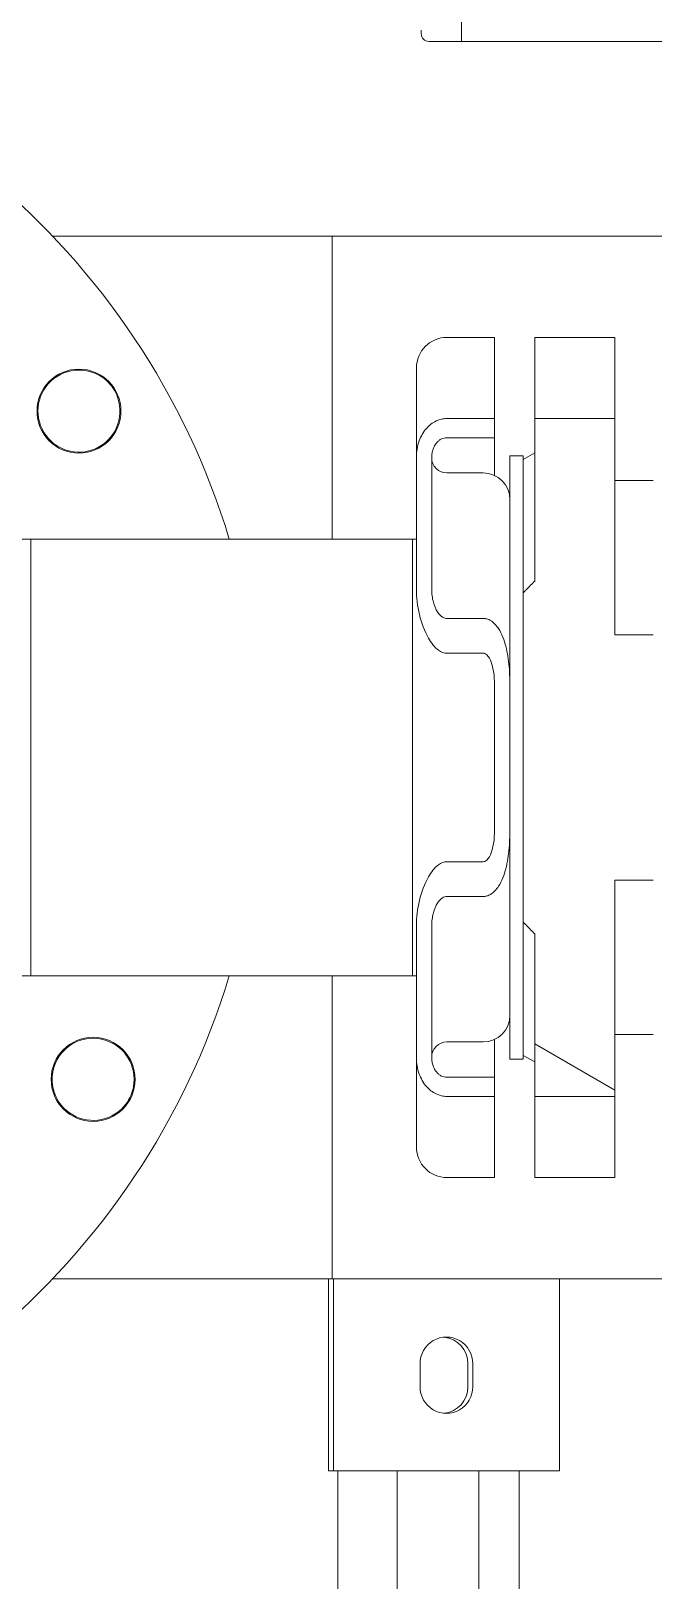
# Model space of a CAD drawing. Header units: millimetres. Extents: x -4172 to 126100, y -2 to 142133.
# Drawn here: x 21809 to 22135, y 14105 to 14916 of the extents above; entities that cross this region are included whole.
import ezdxf

# ---------------------------------------------------------------- set-up
doc = ezdxf.new("R2010")
doc.units = ezdxf.units.MM
doc.header["$LTSCALE"] = 100
doc.layers.add('Hatch', color=7, linetype='Continuous', lineweight=18)
doc.layers.add('P_Biomass (BM)', color=150, linetype='Continuous', lineweight=18, true_color=0x007fff)

msp = doc.modelspace()

# ---------------------------------------------------------------- hatches: boundary and pattern name
at = {"layer": 'Hatch'}
h = msp.add_hatch(dxfattribs=at)
h.set_pattern_fill('ANSI31', color=256, scale=2540, angle=90.00021, style=0)
h.set_pattern_definition([(135.0002, (0, 0), (-224.5056, -224.5072), [])])
edge = h.paths.add_edge_path()
edge.add_spline(control_points=[(22060.46, 14572.24), (22060.46, 14575.69), (22060.37, 14579.48), (22059.73, 14587.01), (22059.17, 14590.74), (22057.92, 14595.61), (22057.41, 14597.26), (22056.13, 14600.46), (22055.36, 14602), (22053.98, 14604.1), (22053.35, 14604.92), (22051.93, 14606.4), (22051.13, 14607.05), (22049.75, 14607.87), (22049.01, 14608.2), (22047.78, 14608.54), (22047.07, 14608.65), (22046.46, 14608.65)], knot_values=[1.707093, 1.707093, 1.707093, 1.707093, 2.224469, 2.224469, 2.741845, 2.741845, 2.978087, 2.978087, 3.214329, 3.214329, 3.355631, 3.355631, 3.496933, 3.496933, 3.597622, 3.597622, 3.688114, 3.688114, 3.688114, 3.688114], degree=3, periodic=0)
edge.add_line((22046.46, 14608.65), (22027.46, 14608.65))
edge.add_spline(control_points=[(22027.46, 14608.65), (22027.1, 14608.65), (22026.66, 14608.71), (22025.91, 14608.94), (22025.46, 14609.15), (22024.11, 14609.99), (22023.18, 14611.07), (22021.6, 14613.51), (22020.82, 14615.44), (22020.08, 14618.14), (22019.84, 14619.3), (22019.54, 14621.62), (22019.46, 14622.8), (22019.46, 14623.87)], knot_values=[-1.690235, -1.690235, -1.690235, -1.690235, -1.635239, -1.635239, -1.57291, -1.57291, -1.395758, -1.395758, -1.135897, -1.135897, -0.975272, -0.975272, -0.814647, -0.814647, -0.814647, -0.814647], degree=3, periodic=0)
edge.add_line((22019.46, 14623.87), (22019.46, 14693.05))
edge.add_spline(control_points=[(22019.46, 14693.05), (22019.46, 14693.74), (22019.52, 14694.5), (22019.77, 14695.98), (22019.96, 14696.71), (22020.4, 14697.93), (22020.67, 14698.53), (22021.31, 14699.67), (22021.69, 14700.21), (22022.43, 14701.06), (22022.83, 14701.45), (22023.72, 14702.14), (22024.2, 14702.44), (22025.08, 14702.86), (22025.55, 14703.03), (22026.51, 14703.25), (22027.01, 14703.3), (22027.46, 14703.3)], knot_values=[-0.678813, -0.678813, -0.678813, -0.678813, -0.575373, -0.575373, -0.471932, -0.471932, -0.381746, -0.381746, -0.291559, -0.291559, -0.214146, -0.214146, -0.136734, -0.136734, -0.068367, -0.068367, 0, 0, 0, 0], degree=3, periodic=0)
edge.add_line((22027.46, 14703.3), (22052.46, 14703.3))
edge.add_line((22052.46, 14703.3), (22052.46, 14713.32))
edge.add_line((22052.46, 14713.32), (22027.46, 14713.32))
edge.add_spline(control_points=[(22027.46, 14713.32), (22026.55, 14713.32), (22025.55, 14713.22), (22023.61, 14712.77), (22022.66, 14712.44), (22020.9, 14711.61), (22019.94, 14711.03), (22018.17, 14709.67), (22017.36, 14708.89), (22015.9, 14707.22), (22015.15, 14706.17), (22013.86, 14703.92), (22013.32, 14702.73), (22012.46, 14700.33), (22012.07, 14698.88), (22011.57, 14695.92), (22011.46, 14694.42), (22011.46, 14693.05)], knot_values=[0, 0, 0, 0, 0.137415, 0.137415, 0.274829, 0.274829, 0.428648, 0.428648, 0.582467, 0.582467, 0.760422, 0.760422, 0.938378, 0.938378, 1.143976, 1.143976, 1.349575, 1.349575, 1.349575, 1.349575], degree=3, periodic=0)
edge.add_line((22011.46, 14693.05), (22011.46, 14623.87))
edge.add_spline(control_points=[(22011.46, 14623.87), (22011.46, 14615.46), (22013.64, 14605.61), (22019.11, 14596.06), (22020.95, 14593.53), (22023.73, 14591.53), (22024.58, 14591.06), (22025.99, 14590.58), (22026.79, 14590.44), (22027.46, 14590.44)], knot_values=[1.589475, 1.589475, 1.589475, 1.589475, 2.850615, 2.850615, 3.241036, 3.241036, 3.363057, 3.363057, 3.464455, 3.464455, 3.464455, 3.464455], degree=3, periodic=0)
edge.add_line((22027.46, 14590.44), (22046.46, 14590.44))
edge.add_spline(control_points=[(22046.46, 14590.44), (22046.76, 14590.44), (22047.11, 14590.36), (22047.74, 14590.11), (22048.12, 14589.85), (22049.48, 14588.64), (22050.22, 14587.08), (22052.16, 14581.68), (22052.46, 14576.53), (22052.46, 14572.24)], knot_values=[-2.675589, -2.675589, -2.675589, -2.675589, -2.630704, -2.630704, -2.573846, -2.573846, -2.35773, -2.35773, -1.713416, -1.713416, -1.713416, -1.713416], degree=3, periodic=0)
edge.add_line((22052.46, 14572.24), (22052.46, 14499.44))
edge.add_spline(control_points=[(22052.46, 14499.44), (22052.46, 14495.14), (22052.16, 14490), (22050.22, 14484.6), (22049.48, 14483.04), (22048.12, 14481.82), (22047.74, 14481.57), (22047.11, 14481.31), (22046.76, 14481.24), (22046.46, 14481.24)], knot_values=[1.713416, 1.713416, 1.713416, 1.713416, 2.35773, 2.35773, 2.573846, 2.573846, 2.630704, 2.630704, 2.675589, 2.675589, 2.675589, 2.675589], degree=3, periodic=0)
edge.add_line((22046.46, 14481.24), (22027.46, 14481.24))
edge.add_spline(control_points=[(22027.46, 14481.24), (22026.79, 14481.24), (22025.99, 14481.1), (22024.58, 14480.61), (22023.73, 14480.14), (22020.95, 14478.14), (22019.11, 14475.62), (22013.64, 14466.07), (22011.46, 14456.22), (22011.46, 14447.81)], knot_values=[-3.464455, -3.464455, -3.464455, -3.464455, -3.363057, -3.363057, -3.241036, -3.241036, -2.850615, -2.850615, -1.589475, -1.589475, -1.589475, -1.589475], degree=3, periodic=0)
edge.add_line((22011.46, 14447.81), (22011.46, 14378.62))
edge.add_spline(control_points=[(22011.46, 14378.62), (22011.46, 14377.25), (22011.57, 14375.75), (22012.07, 14372.8), (22012.46, 14371.35), (22013.32, 14368.94), (22013.86, 14367.75), (22015.15, 14365.51), (22015.9, 14364.45), (22017.36, 14362.79), (22018.17, 14362.01), (22019.94, 14360.64), (22020.9, 14360.06), (22022.66, 14359.24), (22023.61, 14358.9), (22025.55, 14358.46), (22026.55, 14358.36), (22027.46, 14358.36)], knot_values=[-1.349575, -1.349575, -1.349575, -1.349575, -1.143976, -1.143976, -0.938378, -0.938378, -0.760422, -0.760422, -0.582467, -0.582467, -0.428648, -0.428648, -0.274829, -0.274829, -0.137415, -0.137415, 0, 0, 0, 0], degree=3, periodic=0)
edge.add_line((22027.46, 14358.36), (22052.46, 14358.36))
edge.add_line((22052.46, 14358.36), (22052.46, 14368.37))
edge.add_line((22052.46, 14368.37), (22027.46, 14368.37))
edge.add_spline(control_points=[(22027.46, 14368.37), (22027.01, 14368.37), (22026.51, 14368.43), (22025.55, 14368.65), (22025.08, 14368.82), (22024.2, 14369.24), (22023.72, 14369.53), (22022.83, 14370.22), (22022.43, 14370.62), (22021.69, 14371.47), (22021.31, 14372), (22020.67, 14373.14), (22020.4, 14373.75), (22019.96, 14374.96), (22019.77, 14375.69), (22019.52, 14377.18), (22019.46, 14377.93), (22019.46, 14378.62)], knot_values=[0, 0, 0, 0, 0.068367, 0.068367, 0.136734, 0.136734, 0.214146, 0.214146, 0.291559, 0.291559, 0.381746, 0.381746, 0.471932, 0.471932, 0.575373, 0.575373, 0.678813, 0.678813, 0.678813, 0.678813], degree=3, periodic=0)
edge.add_line((22019.46, 14378.62), (22019.46, 14447.81))
edge.add_spline(control_points=[(22019.46, 14447.81), (22019.46, 14448.88), (22019.54, 14450.05), (22019.84, 14452.38), (22020.08, 14453.53), (22020.82, 14456.23), (22021.6, 14458.16), (22023.18, 14460.61), (22024.11, 14461.68), (22025.46, 14462.53), (22025.91, 14462.74), (22026.66, 14462.96), (22027.1, 14463.03), (22027.46, 14463.03)], knot_values=[0.814647, 0.814647, 0.814647, 0.814647, 0.975272, 0.975272, 1.135897, 1.135897, 1.395758, 1.395758, 1.57291, 1.57291, 1.635239, 1.635239, 1.690235, 1.690235, 1.690235, 1.690235], degree=3, periodic=0)
edge.add_line((22027.46, 14463.03), (22046.46, 14463.03))
edge.add_spline(control_points=[(22046.46, 14463.03), (22047.07, 14463.03), (22047.78, 14463.13), (22049.01, 14463.48), (22049.75, 14463.8), (22051.13, 14464.63), (22051.93, 14465.28), (22053.35, 14466.75), (22053.98, 14467.57), (22055.36, 14469.68), (22056.13, 14471.22), (22057.41, 14474.41), (22057.92, 14476.07), (22059.17, 14480.93), (22059.73, 14484.67), (22060.37, 14492.2), (22060.46, 14495.99), (22060.46, 14499.44)], knot_values=[-3.688114, -3.688114, -3.688114, -3.688114, -3.597622, -3.597622, -3.496933, -3.496933, -3.355631, -3.355631, -3.214329, -3.214329, -2.978087, -2.978087, -2.741845, -2.741845, -2.224469, -2.224469, -1.707093, -1.707093, -1.707093, -1.707093], degree=3, periodic=0)
edge.add_line((22060.46, 14499.44), (22060.46, 14572.24))
h = msp.add_hatch(dxfattribs=at)
h.set_pattern_fill('ANSI31', color=256, scale=2540, angle=105.00025, style=0)
h.set_pattern_definition([(150.0002, (0, 0), (-158.749, -274.9637), [])])
edge = h.paths.add_edge_path()
edge.add_line((22447.46, 14449.61), (22447.46, 14622.07))
edge.add_spline(control_points=[(22447.46, 14622.07), (22444.57, 14625.1), (22441.46, 14628.19)], knot_values=[0, 0, 0, 0.428508, 0.428508, 0.428508], weights=[1, 1.000188, 1], degree=2, periodic=0)
edge.add_line((22441.46, 14628.19), (22441.46, 14713.32))
edge.add_line((22441.46, 14713.32), (22399.46, 14713.32))
edge.add_line((22399.46, 14713.32), (22399.46, 14600.06))
edge.add_line((22399.46, 14600.06), (22379.46, 14600.06))
edge.add_spline(control_points=[(22379.46, 14600.06), (22378.7, 14600.06), (22377.87, 14600.13), (22376.22, 14600.39), (22375.4, 14600.6), (22373.82, 14601.11), (22372.91, 14601.48), (22371.16, 14602.35), (22370.31, 14602.86), (22367.37, 14604.82), (22365.25, 14606.74), (22362.66, 14609.62), (22362.02, 14610.39), (22361.4, 14611.17)], knot_values=[6.370437, 6.370437, 6.370437, 6.370437, 6.484899, 6.484899, 6.599361, 6.599361, 6.73386, 6.73386, 6.868359, 6.868359, 7.263276, 7.263276, 7.40136, 7.40136, 7.40136, 7.40136], degree=3, periodic=0)
edge.add_ellipse((22265.96, 14535.84), major_axis=(-75.34, 95.44), ratio=1, start_angle=270, end_angle=321.71381)
edge.add_line((22265.96, 14657.43), (22233.46, 14657.43))
edge.add_line((22233.46, 14657.43), (22233.46, 14713.32))
edge.add_line((22233.46, 14713.32), (22179.46, 14713.32))
edge.add_line((22179.46, 14713.32), (22179.46, 14657.43))
edge.add_spline(control_points=[(22179.46, 14657.43), (22150.67, 14625.82), (22135.46, 14600.06)], knot_values=[0, 0, 0, 3.619346, 3.619346, 3.619346], weights=[1, 1.016153, 1], degree=2, periodic=0)
edge.add_line((22135.46, 14600.06), (22115.46, 14600.06))
edge.add_line((22115.46, 14600.06), (22115.46, 14713.32))
edge.add_line((22115.46, 14713.32), (22073.46, 14713.32))
edge.add_line((22073.46, 14713.32), (22073.46, 14628.19))
edge.add_spline(control_points=[(22073.46, 14628.19), (22070.36, 14625.1), (22067.46, 14622.07)], knot_values=[0, 0, 0, 0.428508, 0.428508, 0.428508], weights=[1, 1.000188, 1], degree=2, periodic=0)
edge.add_line((22067.46, 14622.07), (22067.46, 14449.61))
edge.add_spline(control_points=[(22067.46, 14449.61), (22070.36, 14446.58), (22073.46, 14443.49)], knot_values=[0, 0, 0, 0.428508, 0.428508, 0.428508], weights=[1, 1.000188, 1], degree=2, periodic=0)
edge.add_line((22073.46, 14443.49), (22073.46, 14358.36))
edge.add_line((22073.46, 14358.36), (22115.46, 14358.36))
edge.add_line((22115.46, 14358.36), (22115.46, 14471.61))
edge.add_line((22115.46, 14471.61), (22135.46, 14471.61))
edge.add_spline(control_points=[(22135.46, 14471.61), (22150.67, 14445.86), (22179.46, 14414.25)], knot_values=[0, 0, 0, 3.619346, 3.619346, 3.619346], weights=[1, 1.016153, 1], degree=2, periodic=0)
edge.add_line((22179.46, 14414.25), (22179.46, 14358.36))
edge.add_line((22179.46, 14358.36), (22233.46, 14358.36))
edge.add_line((22233.46, 14358.36), (22233.46, 14414.25))
edge.add_line((22233.46, 14414.25), (22265.96, 14414.25))
edge.add_ellipse((22265.96, 14535.84), major_axis=(121.59, 0), ratio=1, start_angle=270, end_angle=321.71381)
edge.add_spline(control_points=[(22361.4, 14460.5), (22362.02, 14461.28), (22362.66, 14462.05), (22365.25, 14464.93), (22367.37, 14466.86), (22370.31, 14468.82), (22371.16, 14469.32), (22372.91, 14470.2), (22373.82, 14470.57), (22375.4, 14471.08), (22376.22, 14471.28), (22377.87, 14471.55), (22378.7, 14471.61), (22379.46, 14471.61)], knot_values=[5.339515, 5.339515, 5.339515, 5.339515, 5.477599, 5.477599, 5.872516, 5.872516, 6.007015, 6.007015, 6.141513, 6.141513, 6.255975, 6.255975, 6.370437, 6.370437, 6.370437, 6.370437], degree=3, periodic=0)
edge.add_line((22379.46, 14471.61), (22399.46, 14471.61))
edge.add_line((22399.46, 14471.61), (22399.46, 14358.36))
edge.add_line((22399.46, 14358.36), (22441.46, 14358.36))
edge.add_line((22441.46, 14358.36), (22441.46, 14443.49))
edge.add_spline(control_points=[(22441.46, 14443.49), (22444.57, 14446.58), (22447.46, 14449.61)], knot_values=[0, 0, 0, 0.428508, 0.428508, 0.428508], weights=[1, 1.000188, 1], degree=2, periodic=0)

# ---------------------------------------------------------------- linework, layer by layer
at = {"layer": 'P_Biomass (BM)'}
for p, q in [((22035.16, 14916.29), (22035.16, 15002.56)), ((22035.16, 14916.29), (22035.16, 15002.56)), ((22013.96, 14914.84), (22013.96, 14916.65)), ((22035.16, 14910.84), (22017.96, 14910.84)), ((22035.16, 14910.84), (22035.16, 14916.29)), ((22035.16, 14916.29), (22035.16, 14910.84)), ((22035.16, 14910.84), (22175.96, 14910.84)), ((21967.29, 14808.84), (21820.77, 14808.84)), ((21967.29, 14650.14), (21967.29, 14808.84)), ((21967.29, 14808.84), (22158.29, 14808.84)), ((21967.29, 14808.84), (21967.29, 14650.14)), ((22052.46, 14755.84), (22027.46, 14755.84)), ((22052.46, 14755.84), (22052.46, 14713.32)), ((22073.46, 14713.32), (22073.46, 14755.84)), ((22073.46, 14755.84), (22115.46, 14755.84)), ((22115.46, 14713.32), (22115.46, 14755.84)), ((22011.46, 14739.84), (22011.46, 14693.05)), ((22052.46, 14713.32), (22027.46, 14713.32)), ((22052.46, 14703.3), (22052.46, 14713.32)), ((22115.46, 14713.32), (22073.46, 14713.32)), ((22073.46, 14713.32), (22073.46, 14628.19)), ((22115.46, 14600.06), (22115.46, 14713.32)), ((22027.46, 14703.3), (22052.46, 14703.3)), ((22052.46, 14703.3), (22052.46, 14683.49)), ((22011.46, 14693.05), (22011.46, 14623.87)), ((22019.46, 14623.87), (22019.46, 14693.05)), ((22060.46, 14693.84), (22060.46, 14377.84)), ((22067.46, 14693.84), (22060.46, 14693.84)), ((22067.46, 14691.84), (22073.46, 14695.3)), ((22067.46, 14693.84), (22067.46, 14377.84)), ((22046.46, 14684.84), (22027.46, 14684.84)), ((22115.46, 14680.84), (22135.46, 14680.84)), ((22011.46, 14650.14), (21189.46, 14650.14)), ((21809.46, 14650.14), (21809.46, 14421.54)), ((22009.46, 14650.14), (22009.46, 14421.54)), ((22011.46, 14650.14), (22009.46, 14650.14)), ((22046.46, 14608.65), (22027.46, 14608.65)), ((22135.46, 14600.06), (22115.46, 14600.06)), ((22027.46, 14590.44), (22046.46, 14590.44)), ((22052.46, 14572.24), (22052.46, 14499.44)), ((22046.46, 14481.24), (22027.46, 14481.24)), ((22115.46, 14358.36), (22115.46, 14471.61)), ((22115.46, 14471.61), (22135.46, 14471.61)), ((22027.46, 14463.03), (22046.46, 14463.03)), ((22011.46, 14447.81), (22011.46, 14378.62)), ((22019.46, 14378.62), (22019.46, 14447.81)), ((22073.46, 14443.49), (22073.46, 14358.36)), ((22011.46, 14421.54), (21189.46, 14421.54)), ((21967.29, 14262.84), (21967.29, 14421.54)), ((21967.29, 14421.54), (21967.29, 14262.84)), ((22011.46, 14421.54), (22009.46, 14421.54)), ((22115.46, 14390.84), (22135.46, 14390.84)), ((22046.46, 14386.84), (22027.46, 14386.84)), ((22052.46, 14388.19), (22052.46, 14368.37)), ((22011.46, 14378.62), (22011.46, 14331.84)), ((22067.46, 14377.84), (22060.46, 14377.84)), ((22067.46, 14379.84), (22073.46, 14376.37)), ((22052.46, 14368.37), (22027.46, 14368.37)), ((22052.46, 14358.36), (22052.46, 14368.37)), ((22027.46, 14358.36), (22052.46, 14358.36)), ((22052.46, 14358.36), (22052.46, 14315.84)), ((22073.46, 14358.36), (22115.46, 14358.36)), ((22073.46, 14315.84), (22073.46, 14358.36)), ((22115.46, 14315.84), (22115.46, 14358.36)), ((22052.46, 14315.84), (22027.46, 14315.84)), ((22073.46, 14315.84), (22115.46, 14315.84)), ((21967.29, 14262.84), (21820.77, 14262.84)), ((21965.4, 14262.84), (21965.4, 14162.34)), ((21967.29, 14262.84), (22158.29, 14262.84)), ((21967.96, 14262.84), (21967.96, 14162.34)), ((22086.41, 14162.34), (22086.41, 14262.84)), ((22013.37, 14206.34), (22013.37, 14218.34)), ((22038.44, 14206.34), (22038.44, 14218.34)), ((22041, 14218.34), (22041, 14206.34)), ((21965.4, 14162.34), (21967.96, 14162.34)), ((21967.96, 14162.34), (22086.41, 14162.34)), ((21970.21, 13391.84), (21970.21, 14162.34)), ((22001.43, 13391.84), (22001.43, 14162.34)), ((22044.22, 13391.84), (22044.22, 14162.34)), ((22065.39, 13391.84), (22065.39, 14162.34))]:
    msp.add_line(p, q, dxfattribs=at)
for centre in [(21834.63, 14717.21), (21842.04, 14367.29)]:
    msp.add_circle(centre, 22, dxfattribs=at)
for centre, radius, start, end in [((21535.29, 14535.84), 395, 16.82007, 151.1067), ((22017.96, 14914.84), 4, 180, 270), ((22027.46, 14739.84), 16, 90, 180), ((21834.63, 14717.21), 21.5, 43.96535, 18.46011), ((22027.46, 14692.84), 8, 180, 270), ((22046.46, 14670.84), 14, 0, 90), ((21535.29, 14535.84), 395, 208.8933, 343.17993), ((22046.46, 14400.84), 14, 270, 0), ((21842.04, 14367.29), 21.5, 343.96535, 318.46011), ((22027.46, 14378.84), 8, 90, 180), ((22027.46, 14331.84), 16, 180, 270)]:
    msp.add_arc(centre, radius, start, end, dxfattribs=at)
for centre, major_axis, start_param, end_param in [((22027.19, 14218.34), (0, 14), 4.712389, 7.853982), ((22024.62, 14218.34), (0, 14), 4.712389, 6.190179), ((22027.19, 14206.34), (0, -14), 4.712389, 7.853982), ((22024.62, 14206.34), (0, -14), 0.093007, 1.570796)]:
    msp.add_ellipse(centre, major_axis=major_axis, ratio=0.987048, start_param=start_param, end_param=end_param, dxfattribs=at)
for points, knots in [([(21850.11, 14732.14), (21850.19, 14732.05), (21850.27, 14731.97), (21850.93, 14731.26), (21851.47, 14730.6), (21852.18, 14729.64), (21852.39, 14729.35), (21852.66, 14728.93), (21852.74, 14728.81), (21852.85, 14728.62), (21852.89, 14728.56), (21852.96, 14728.46), (21852.98, 14728.42), (21853.03, 14728.34), (21853.05, 14728.3), (21853.11, 14728.21), (21853.14, 14728.15), (21853.24, 14727.99), (21853.3, 14727.88), (21853.86, 14726.88), (21854.3, 14725.96), (21854.8, 14724.68), (21854.91, 14724.35), (21855.03, 14724.02)], [-0.586556, -0.586556, -0.586556, -0.586556, -0.5686018, -0.5686018, -0.4414197, -0.4414197, -0.3885209, -0.3885209, -0.3668463, -0.3668463, -0.355743, -0.355743, -0.3485549, -0.3485549, -0.3417734, -0.3417734, -0.3326846, -0.3326846, -0.3132639, -0.3132639, -0.1608562, -0.1608562, -0.1082219, -0.1082219, -0.1082219, -0.1082219]), ([(22027.46, 14713.32), (22026.55, 14713.32), (22025.55, 14713.22), (22023.61, 14712.77), (22022.66, 14712.44), (22020.9, 14711.61), (22019.94, 14711.03), (22018.17, 14709.67), (22017.36, 14708.89), (22015.9, 14707.22), (22015.15, 14706.17), (22013.86, 14703.92), (22013.32, 14702.73), (22012.46, 14700.33), (22012.07, 14698.88), (22011.57, 14695.92), (22011.46, 14694.42), (22011.46, 14693.05)], [0, 0, 0, 0, 0.137415, 0.137415, 0.274829, 0.274829, 0.428648, 0.428648, 0.582467, 0.582467, 0.760422, 0.760422, 0.938378, 0.938378, 1.143976, 1.143976, 1.349575, 1.349575, 1.349575, 1.349575]), ([(22019.46, 14693.05), (22019.46, 14693.74), (22019.52, 14694.5), (22019.77, 14695.98), (22019.96, 14696.71), (22020.4, 14697.93), (22020.67, 14698.53), (22021.31, 14699.67), (22021.69, 14700.21), (22022.43, 14701.06), (22022.83, 14701.45), (22023.72, 14702.14), (22024.2, 14702.44), (22025.08, 14702.86), (22025.55, 14703.03), (22026.51, 14703.25), (22027.01, 14703.3), (22027.46, 14703.3)], [-0.6788126, -0.6788126, -0.6788126, -0.6788126, -0.5753725, -0.5753725, -0.4719325, -0.4719325, -0.3817456, -0.3817456, -0.2915587, -0.2915587, -0.2141464, -0.2141464, -0.136734, -0.136734, -0.068367, -0.068367, 0, 0, 0, 0]), ([(22011.46, 14623.87), (22011.46, 14615.46), (22013.64, 14605.61), (22019.11, 14596.06), (22020.95, 14593.53), (22023.73, 14591.53), (22024.58, 14591.06), (22025.99, 14590.58), (22026.79, 14590.44), (22027.46, 14590.44)], [1.589475, 1.589475, 1.589475, 1.589475, 2.850615, 2.850615, 3.241036, 3.241036, 3.363057, 3.363057, 3.464455, 3.464455, 3.464455, 3.464455]), ([(22027.46, 14608.65), (22027.1, 14608.65), (22026.66, 14608.71), (22025.91, 14608.94), (22025.46, 14609.15), (22024.11, 14609.99), (22023.18, 14611.07), (22021.6, 14613.51), (22020.82, 14615.44), (22020.08, 14618.14), (22019.84, 14619.3), (22019.54, 14621.62), (22019.46, 14622.8), (22019.46, 14623.87)], [-1.6902346, -1.6902346, -1.6902346, -1.6902346, -1.6352395, -1.6352395, -1.5729103, -1.5729103, -1.3957585, -1.3957585, -1.1358967, -1.1358967, -0.9752718, -0.9752718, -0.8146468, -0.8146468, -0.8146468, -0.8146468]), ([(22060.46, 14572.24), (22060.46, 14575.69), (22060.37, 14579.48), (22059.73, 14587.01), (22059.17, 14590.74), (22057.92, 14595.61), (22057.41, 14597.26), (22056.13, 14600.46), (22055.36, 14602), (22053.98, 14604.1), (22053.35, 14604.92), (22051.93, 14606.4), (22051.13, 14607.05), (22049.75, 14607.87), (22049.01, 14608.2), (22047.78, 14608.54), (22047.07, 14608.65), (22046.46, 14608.65)], [1.707093, 1.707093, 1.707093, 1.707093, 2.224469, 2.224469, 2.741845, 2.741845, 2.978087, 2.978087, 3.214329, 3.214329, 3.355631, 3.355631, 3.496933, 3.496933, 3.597622, 3.597622, 3.688114, 3.688114, 3.688114, 3.688114]), ([(22046.46, 14590.44), (22046.76, 14590.44), (22047.11, 14590.36), (22047.74, 14590.11), (22048.12, 14589.85), (22049.48, 14588.64), (22050.22, 14587.08), (22052.16, 14581.68), (22052.46, 14576.53), (22052.46, 14572.24)], [-2.6755889, -2.6755889, -2.6755889, -2.6755889, -2.6307035, -2.6307035, -2.5738456, -2.5738456, -2.3577302, -2.3577302, -1.7134159, -1.7134159, -1.7134159, -1.7134159]), ([(22052.46, 14499.44), (22052.46, 14495.14), (22052.16, 14490), (22050.22, 14484.6), (22049.48, 14483.04), (22048.12, 14481.82), (22047.74, 14481.57), (22047.11, 14481.31), (22046.76, 14481.24), (22046.46, 14481.24)], [1.7134159, 1.7134159, 1.7134159, 1.7134159, 2.3577302, 2.3577302, 2.5738456, 2.5738456, 2.6307035, 2.6307035, 2.6755889, 2.6755889, 2.6755889, 2.6755889]), ([(22046.46, 14463.03), (22047.07, 14463.03), (22047.78, 14463.13), (22049.01, 14463.48), (22049.75, 14463.8), (22051.13, 14464.63), (22051.93, 14465.28), (22053.35, 14466.75), (22053.98, 14467.57), (22055.36, 14469.68), (22056.13, 14471.22), (22057.41, 14474.41), (22057.92, 14476.07), (22059.17, 14480.93), (22059.73, 14484.67), (22060.37, 14492.2), (22060.46, 14495.99), (22060.46, 14499.44)], [-3.688114, -3.688114, -3.688114, -3.688114, -3.597622, -3.597622, -3.496933, -3.496933, -3.355631, -3.355631, -3.214329, -3.214329, -2.978087, -2.978087, -2.741845, -2.741845, -2.224469, -2.224469, -1.707093, -1.707093, -1.707093, -1.707093]), ([(22027.46, 14481.24), (22026.79, 14481.24), (22025.99, 14481.1), (22024.58, 14480.61), (22023.73, 14480.14), (22020.95, 14478.14), (22019.11, 14475.62), (22013.64, 14466.07), (22011.46, 14456.22), (22011.46, 14447.81)], [-3.464455, -3.464455, -3.464455, -3.464455, -3.363057, -3.363057, -3.241036, -3.241036, -2.850615, -2.850615, -1.589475, -1.589475, -1.589475, -1.589475]), ([(22019.46, 14447.81), (22019.46, 14448.88), (22019.54, 14450.05), (22019.84, 14452.38), (22020.08, 14453.53), (22020.82, 14456.23), (22021.6, 14458.16), (22023.18, 14460.61), (22024.11, 14461.68), (22025.46, 14462.53), (22025.91, 14462.74), (22026.66, 14462.96), (22027.1, 14463.03), (22027.46, 14463.03)], [0.8146468, 0.8146468, 0.8146468, 0.8146468, 0.9752718, 0.9752718, 1.1358967, 1.1358967, 1.3957585, 1.3957585, 1.5729103, 1.5729103, 1.6352395, 1.6352395, 1.6902346, 1.6902346, 1.6902346, 1.6902346]), ([(22011.46, 14378.62), (22011.46, 14377.25), (22011.57, 14375.75), (22012.07, 14372.8), (22012.46, 14371.35), (22013.32, 14368.94), (22013.86, 14367.75), (22015.15, 14365.51), (22015.9, 14364.45), (22017.36, 14362.79), (22018.17, 14362.01), (22019.94, 14360.64), (22020.9, 14360.06), (22022.66, 14359.24), (22023.61, 14358.9), (22025.55, 14358.46), (22026.55, 14358.36), (22027.46, 14358.36)], [-1.349575, -1.349575, -1.349575, -1.349575, -1.143976, -1.143976, -0.938378, -0.938378, -0.760422, -0.760422, -0.582467, -0.582467, -0.428648, -0.428648, -0.274829, -0.274829, -0.137415, -0.137415, 0, 0, 0, 0]), ([(22027.46, 14368.37), (22027.01, 14368.37), (22026.51, 14368.43), (22025.55, 14368.65), (22025.08, 14368.82), (22024.2, 14369.24), (22023.72, 14369.53), (22022.83, 14370.22), (22022.43, 14370.62), (22021.69, 14371.47), (22021.31, 14372), (22020.67, 14373.14), (22020.4, 14373.75), (22019.96, 14374.96), (22019.77, 14375.69), (22019.52, 14377.18), (22019.46, 14377.93), (22019.46, 14378.62)], [0, 0, 0, 0, 0.068367, 0.068367, 0.136734, 0.136734, 0.2141464, 0.2141464, 0.2915587, 0.2915587, 0.3817456, 0.3817456, 0.4719325, 0.4719325, 0.5753725, 0.5753725, 0.6788126, 0.6788126, 0.6788126, 0.6788126]), ([(21862.7, 14361.35), (21862.65, 14361.19), (21862.6, 14361.02), (21862.3, 14360.06), (21862.01, 14359.28), (21861.53, 14358.21), (21861.39, 14357.91), (21861.17, 14357.48), (21861.11, 14357.36), (21861.01, 14357.17), (21860.98, 14357.12), (21860.93, 14357.03), (21860.91, 14356.99), (21860.87, 14356.92), (21860.85, 14356.88), (21860.81, 14356.8), (21860.78, 14356.76), (21860.69, 14356.6), (21860.63, 14356.5), (21860.02, 14355.46), (21859.4, 14354.56), (21858.53, 14353.49), (21858.33, 14353.26), (21858.13, 14353.03)], [-0.5865445, -0.5865445, -0.5865445, -0.5865445, -0.5603194, -0.5603194, -0.4357273, -0.4357273, -0.3854996, -0.3854996, -0.3639455, -0.3639455, -0.3544657, -0.3544657, -0.3482517, -0.3482517, -0.3423328, -0.3423328, -0.3343126, -0.3343126, -0.3161268, -0.3161268, -0.1533146, -0.1533146, -0.1082215, -0.1082215, -0.1082215, -0.1082215])]:
    msp.add_open_spline(points, degree=3, knots=knots, dxfattribs=at)
for points, weights in [([(22073.46, 14628.19), (22070.36, 14625.1), (22067.46, 14622.07)], [1, 1.00018818716, 1]), ([(22067.46, 14449.61), (22070.36, 14446.58), (22073.46, 14443.49)], [1, 1.00018818715, 1])]:
    msp.add_rational_spline(points, weights, degree=2, dxfattribs=at)

doc.saveas('drawing.dxf')
